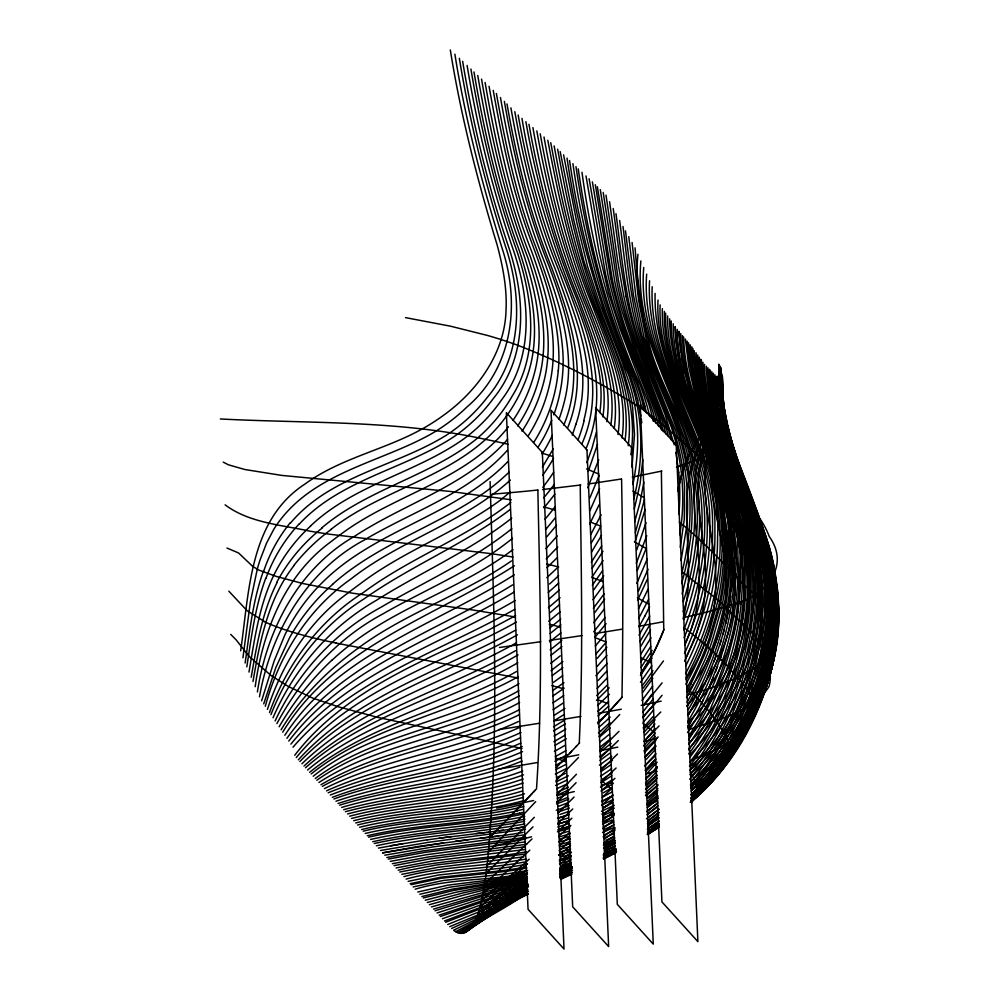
<?xml version="1.0" encoding="UTF-8"?>
<svg xmlns="http://www.w3.org/2000/svg" width="999" height="999" viewBox="0 0 999 999"><rect width="100%" height="100%" fill="white"/><g stroke="black" fill="none" stroke-linecap="round" stroke-linejoin="round"><path stroke-width="1.5" d="M732.866 568.943L733.041 558.029M736.226 562.624L734.677 595.541M660.152 304.895C657.742 352.847 683.266 395.142 700.237 438.286C714.173 472.502 722.527 509.253 722.115 546.303C721.64 592.37 707.704 637.587 686.026 677.959M705.369 585.114C707.791 535.027 683.528 480.294 712.749 434.203L710.913 383.079M513.548 812.974L536.513 788.835C543.206 689.372 539.872 589.597 537.862 490.022M658.029 300.062C655.307 349.088 680.918 392.582 698.413 436.65C712.412 470.854 720.691 507.629 720.192 544.68C719.567 589.672 706.443 633.965 685.576 673.626M655.119 293.406C652.622 379.795 722.427 449.463 717.582 536.987C717.769 581.743 705.806 626.123 685.714 665.946M652.197 286.75C648.164 373.151 717.319 442.657 714.872 529.308C715.883 573.801 704.994 618.244 685.651 658.204M649.575 280.769C644.442 368.718 714.897 439.385 712.524 527.297C713.323 570.754 703.109 614.235 684.49 653.433M637.949 254.27C629.582 339.672 689.834 409.365 700.311 491.171C705.669 534.353 698.863 578.483 684.115 619.23M640.871 260.926C632.767 348.489 698.413 419.093 703.983 504.27C707.292 546.952 699.425 590.159 683.803 629.87M643.743 267.47C636.413 353.434 701.335 422.627 706.493 506.481C710.077 551.186 701.473 596.54 684.115 637.749M646.653 274.126C640.272 362.013 709.552 432.53 709.752 519.605C711.325 561.788 702.447 604.183 685.601 642.794M698.913 586.962C702.035 536.263 679.72 480.244 710.701 434.365L708.865 383.042M732.642 574.437L732.854 547.102M736.038 573.538L734.065 600.986M579.245 743.268C583.329 657.255 581.193 571.128 580.244 485.077M732.579 574.338L731.405 590.859M642.819 459.602L640.047 484.028L634.303 508.978M625.049 440.334C631.043 395.741 612.799 353.559 596.99 313.037C574.15 258.529 561.5 200.612 550.749 142.695M687.861 589.972C692.195 538.161 673.563 480.207 707.13 434.54L705.294 382.842M732.267 579.82L729.208 607.13M622.04 437.962C628.533 391.446 608.416 347.902 592.395 305.632C570.504 252.635 558.341 196.428 547.802 140.247M628.221 445.704C634.34 400.249 616.096 357.305 599.787 316.071C577.01 261.638 564.872 203.709 554.133 145.904M614.235 428.284C620.092 386.938 603.708 347.714 589.535 309.915C566.033 253.409 551.011 193.931 540.209 133.779M740.971 603.97L741.907 593.056A338.711 334.727 -42.1 0 0 742.669 571.178C744.405 525.524 729.42 481.893 710.701 440.971A434.003 428.896 -42.1 0 1 695.104 394.742L688.811 367.132L685.351 339.036M610.826 425.087C616.72 384.228 600.624 345.379 586.775 307.942C563.249 251.086 547.564 191.433 536.825 130.894M630.819 454.695C638.324 407.043 619.892 361.463 602.335 318.331C579.807 264.236 568.231 206.581 557.629 149.188M528.259 893.905L453.633 930.219A932.979 90.397 86.8 0 0 464.635 932.679A992.881 96.204 86.8 0 0 468.881 929.782L475.349 920.778A514.323 49.838 86.8 0 0 480.044 907.08C487.924 874.187 489.41 840.171 491.67 806.53A360.052 34.89 86.8 0 0 492.195 796.59C497.602 691.62 493.131 586.525 490.109 481.555M617.981 434.515C624.013 393.968 609.228 355.02 594.855 317.969C570.591 259.94 554.92 198.876 544.005 137.013M602.859 416.883C608.928 376.373 592.619 337.862 579.333 300.599C556.043 243.881 539.522 184.678 528.971 124.288M606.855 421.69C612.974 380.244 596.328 340.859 582.504 302.822C559.303 246.503 543.518 187.525 532.904 127.585M599.812 412.512C605.669 372.952 589.635 335.327 576.848 298.863C553.446 241.845 536.451 182.442 525.899 121.703M733.99 600.886L732.517 611.825M730.731 596.191L725.861 623.526M240.647 650.811C249.238 592.544 249.201 520.516 304.583 484.303A165.16 163.212 -42.1 0 1 314.722 477.46C348.788 456.268 388.861 447.877 423.663 428.121A199.788 197.44 -42.1 0 0 443.206 415.534C477.122 391.258 504.745 353.446 506.018 310.564C507.155 288.199 502.797 265.984 497.015 244.493C477.534 180.657 460.864 115.909 450.312 49.95M632.005 467.232L634.502 434.465L632.604 407.342A172.964 170.929 -42.1 0 0 630.144 394.006L622.452 367.857L596.515 299.575L583.903 261.126L573.826 220.329L560.177 151.598M242.932 657.779L250.337 602.147L257.292 569.143A209.453 206.98 -42.1 0 1 259.915 560.377L266.471 543.294L273.501 529.845A107.33 106.056 -42.1 0 1 279.345 521.166C316.208 471.865 381.056 462.312 431.805 433.603A181.081 178.946 -42.1 0 0 467.008 406.943C513.111 367.495 520.192 303.883 502.422 249.25C482.48 185.315 465.484 120.404 454.882 54.208M245.142 662.986C249.563 632.117 252.784 600.724 263.374 571.191M643.831 482.167L639.972 502.834L634.615 522.127M679.807 534.74L681.318 523.738A225.861 223.202 -42.1 0 0 682.742 496.441A230.382 227.672 -42.1 0 0 678.246 453.109A224.688 222.053 -42.1 0 0 671.253 426.885L641.058 350.661A387.699 383.129 -42.1 0 1 626.036 296.528M733.278 606.306L731.58 617.207M246.79 666.882C251.486 637.1 255.045 606.768 265.697 578.371M255.195 686.713C262.562 631.805 284.653 575.661 330.632 541.97A255.095 252.085 -42.1 0 1 340.547 534.502C393.756 494.33 466.034 480.931 508.454 426.76M248.988 672.077C254.233 641.108 258.616 609.49 271.341 580.506A163.624 161.701 -42.1 0 1 310.614 526.048M251.199 677.285C256.768 645.067 262.225 612.15 277.01 582.629M252.984 681.518C258.691 648.226 265.172 614.26 281.618 584.353A146.641 144.917 -42.1 0 1 289.235 572.04L293.768 565.809M677.821 490.721L681.118 476.548L685.801 462.762A130.007 128.471 -42.1 0 1 686.9 460.064L687.275 459.178A122.315 120.879 -42.1 0 1 701.698 433.991M680.244 547.327L684.228 519.855L684.577 487.2A234.278 231.518 -42.1 0 0 673.164 428.571L642.819 352.36A341.695 337.674 -42.1 0 1 636.925 334.565C624.812 295.317 621.578 254.158 615.971 213.674M257.392 691.92C266.845 629.432 298.726 568.244 354.882 536.088C403.109 504.507 461.238 487.35 502.21 445.267A143.431 141.733 -42.1 0 0 507.529 439.335M632.941 484.228C637.986 459.727 639.21 434.328 635.451 409.553A178.784 176.686 -42.1 0 0 632.891 396.241A202.035 199.663 -42.1 0 0 630.119 385.689L622.302 362.387L598.014 298.901L587.524 266.346L576.91 222.914L563.586 154.833M730.469 622.714L731.493 617.107M728.171 612.412L723.001 634.44M644.505 499.425L635.389 532.417M681.081 560.402L686.5 527.622A232.28 229.545 -42.1 0 0 687.587 500.324A239.673 236.85 -42.1 0 0 680.307 446.441A237.05 234.266 -42.1 0 0 675.736 430.819L645.179 354.62A306.006 302.397 -42.1 0 1 639.285 336.838C627.872 299.026 624.75 259.478 619.642 220.504M259.465 696.815C270.779 632.916 305.831 571.278 364.31 539.997C412.537 511.301 468.993 493.331 507.317 450.349M729.258 628.209L730.394 622.614M583.703 420.716C598.176 368.394 575.412 316.908 558.029 268.494C537.45 218.157 524.413 165.122 514.81 111.701M772.09 666.42C792.394 594.293 762.299 523.663 736.675 457.48A423.801 418.818 -42.1 0 1 731.63 441.321L727.522 425.749M645.117 509.415L634.914 542.257M596.49 431.843L592.032 448.126L586.8 462.662M727.909 633.678L729.17 628.109M633.753 499.025C640.983 470.629 642.956 440.759 638.299 411.775A185.277 183.092 -42.1 0 0 635.639 398.476M771.715 668.381L766.121 687.412M727.834 633.578L723.276 649.949M695.978 794.992C698.388 786.912 694.243 778.783 690.222 771.99M724.412 628.895L719.717 645.267M681.668 583.528L683.878 575.237A298.489 294.98 -42.1 0 0 687.474 558.853L690.709 537.012A249.738 246.803 -42.1 0 0 687.025 460.976A242.657 239.81 -42.1 0 0 680.057 434.74L672.552 414.335L651.435 364.46L641.645 334.802L633.441 295.242L625.474 230.869M575.911 424.275C593.918 371.89 573.151 318.356 555.294 269.231C534.09 217.42 520.629 162.862 510.901 107.842M597.527 444.33L588.211 471.453M646.028 522.614L636.688 550.062M768.768 678.97C787.637 619.155 776.498 554.445 751.148 498.276M682.117 593.98L690.172 561.088L693.893 533.753A243.007 240.147 -42.1 0 0 694.617 506.468A250.899 247.939 -42.1 0 0 682.504 437L672.976 411.538L653.746 366.72L643.968 337.075L636.038 297.927L628.783 236.688M263.711 703.895L275.761 667.694L289.772 637.35A199.413 197.065 -42.1 0 1 332.63 584.403M261.613 700.774L274.151 660.988L284.727 635.264A187.25 185.04 -42.1 0 1 322.39 582.479C375.449 529.308 455.507 515.796 507.754 461.7M683.279 601.635C694.967 564.772 700.449 525.536 695.541 486.975A257.168 254.133 -42.1 0 0 684.952 439.248L675.449 413.786L653.771 363.099L646.303 339.335L638.623 300.612L632.08 242.507M721.34 639.76L714.035 661.7M598.701 459.765L587.749 487.749M265.297 706.281C278.921 655.831 307.655 609.228 350.899 579.033C400.337 540.059 463.648 522.752 510.364 480.032M767.07 684.577L767.919 681.905M646.753 535.664L636.313 563.324M719.73 660.676L723.189 649.837M709.54 630.456L717.27 603.184A254.832 251.835 -42.1 0 0 723.875 543.144L722.614 521.366L719.617 499.762A278.846 275.562 -42.1 0 0 711.9 468.081C696.016 414.697 660.476 366.246 662.374 308.629M567.694 427.772C589.51 374.475 570.204 317.857 551.448 267.045C530.144 214.685 516.72 159.553 507.005 103.971M721.453 655.219L708.666 688.786M765.771 688.161C782.379 641.957 781.555 590.809 767.731 543.993A298.139 294.63 -42.1 0 0 765.484 536.575L752.572 500.961M683.229 611.575C692.457 585.152 697.839 557.38 699.337 529.433A239.81 236.988 -42.1 0 0 699.225 505.219L698.551 496.166A254.708 251.711 -42.1 0 0 688.573 445.804C679.308 413.786 661.887 384.952 651.748 353.284C641.595 319.056 637.724 283.329 635.077 247.839M766.196 687.012L763.074 695.828M563.798 425.087C585.664 372.415 567.395 316.021 548.851 265.584C527.46 212.849 514.123 157.318 504.358 101.374M581.805 444.105C606.318 389.285 584.702 331.156 564.66 279.096C542.769 226.436 528.071 171.091 518.156 115.01M646.241 548.226L637.325 570.454M663.96 629.358L661.925 634.815M585.963 448.738C606.131 401.873 595.054 350.661 576.823 305.382C552.772 244.892 532.479 182.829 521.977 118.394M764.672 691.246C782.841 641.083 782.891 584.652 765.072 534.378C744.842 479.57 719.143 424.7 719.23 364.985M599.125 475.574L589.81 498.051M716.033 655.893L704.869 684.115M765.197 689.859L760.851 701.086M763.236 696.141C788.498 630.307 777.259 556.368 748.126 493.693M267.407 709.415C282.28 664.023 308.379 621.665 347.527 593.369A390.497 385.901 -42.1 0 1 359.765 584.153C403.546 550.636 456.73 532.542 500.886 499.762M663.486 630.681L654.37 651.336L643.793 669.005M715.509 671.927L717.619 666.271M764.809 690.833C749.35 733.116 725.199 773.076 690.446 802.272L704.869 788.598L718.206 773.775M647.302 558.778L636.825 583.391M724.65 682.717L712.712 710.339A279.021 275.736 -42.1 0 1 688.636 749.899M599.6 488.736L589.934 510.664M763.748 693.693L755.968 712.125M648.001 569.23L638.561 590.871M762.786 697.427C746.94 737.062 724.113 774.837 690.734 802.135C723.313 773.938 746.453 736.55 762.512 696.902M711.812 667.257L707.23 678.471M661.563 635.714L658.116 643.731M269.505 712.549C287.15 663.748 319.355 620.529 363.349 592.532C409.777 557.979 465.397 538.149 510.901 502.422M713.298 677.559L706.156 694.255M647.464 578.97L637.737 599.949M270.916 714.66C289.473 667.669 321.141 625.774 364.223 598.776C410.926 565.796 464.785 544.23 510.227 509.453M599.213 504.595L589.71 524.013M648.026 589.223L638.473 608.853M684.939 644.892L691.583 628.146L695.054 615.796A160.389 158.504 -42.1 0 0 698.825 586.962M759.053 704.994L743.268 735.027M704.782 684.003L696.865 700.374L688.086 715.484M273.014 717.781C293.981 668.943 329.932 627.01 376.136 600.461C420.841 572.202 470.079 551.023 511.775 518.106M601.123 514.785L590.646 534.777M648.551 599.363L638.673 618.581M657.704 644.617L652.409 654.969M706.056 694.155L700.749 705.032M649.612 606.743L644.83 616.196M702.235 689.485L687.999 715.384M755.169 713.536L751.061 721.678M275.112 720.916C297.602 673.239 334.315 632.542 380.831 607.342C424.712 581.53 471.99 560.839 511.838 528.671M684.615 661.238L695.117 638.111L702.122 613.923A165.797 163.836 -42.1 0 0 705.331 585.114M703.421 699.575L697.539 710.913M690.958 683.978L703.908 656.306A344.006 339.96 -42.1 0 0 710.277 639.572L719.755 606.93A264.086 260.976 -42.1 0 0 717.319 482.33M649.75 616.108L638.998 635.114M553.271 448.888L542.382 467.145M743.731 736.625C762.287 703.783 774.487 667.045 775.624 629.145C781.355 571.515 756.892 518.269 736.837 465.959M601.51 535.402L591.433 552.222M649.675 625.062L639.922 641.633M749.6 724.075C734.128 751.86 714.772 777.684 690.809 798.725M276.91 723.601C301.211 678.346 336.8 638.636 382.392 614.198C425.836 589.11 473.351 570.367 512.475 538.324M651.935 655.819L640.908 673.201M650.524 630.057L640.646 646.528M743.318 737.299C729.695 761.912 711.663 783.978 690.384 802.372M603.009 551.211L592.182 568.231M697.452 710.801L687.762 726.935M601.648 545.978L591.271 562.325M688.236 709.69C705.644 680.631 717.869 648.576 725.511 615.621A242.819 239.96 -42.1 0 0 728.508 599.313C734.365 557.355 732.192 513.786 718.681 473.464C700.886 424.475 673.413 377.297 673.201 323.751M650.961 637.787L640.883 654.07M652.16 650.349L641.008 667.494M650.711 646.54L640.621 662.312M603.071 560.589L592.07 577.01M687.612 722.002C713.323 679.208 731.156 630.631 733.903 580.481A341.533 337.512 -42.1 0 0 734.527 561.888C734.652 537.025 731.905 512.062 725.237 488.074A224.288 221.641 -42.1 0 0 719.467 470.317C700.848 425.025 678.221 379.458 677.297 329.433M281.106 729.769C296.641 704.033 317.033 681.43 340.072 662.2A319.792 316.021 -42.1 0 1 356.456 649.412C404.27 613.336 462.45 594.942 511.463 560.914M652.172 657.929L640.484 675.524M537.887 447.49L543.106 438.761A161.064 159.166 -42.1 0 0 551.773 420.279M282.742 732.167C334.465 646.515 434.765 616.982 514.398 565.759M651.773 665.883L640.496 682.292M512.999 420.442L516.396 415.197A154.196 152.372 -42.1 0 0 533.878 375.137C545.729 333.341 535.626 289.398 521.94 249.388C500.811 193.257 487.937 134.528 477.759 75.537M687.662 726.822L690.584 722.314M602.559 570.704L592.307 585.302M603.733 575.786L593.793 589.847M284.84 735.252C337.862 653.446 435.939 624.812 514.235 574.812M663.461 660.938L643.181 688.186M687.499 732.592C722.24 680.282 740.446 616.907 737.874 554.095C739.098 475.724 681.705 411.688 680.756 333.566M688.736 736.001C711.101 703.383 725.661 665.846 733.965 627.297A265.896 262.762 -42.1 0 0 736.775 610.988L739.01 589.198A343.306 339.273 -42.1 0 0 739.76 567.307C745.179 484.577 684.215 417.245 682.467 335.602M688.586 739.809L699.475 722.851A262.15 259.066 -42.1 0 0 708.778 705.794L722.864 672.502A348.364 344.255 -42.1 0 0 728.271 656.081L733.978 634.34A274.625 271.391 -42.1 0 0 737.949 612.549L740.197 590.759A341.346 337.337 -42.1 0 0 740.946 568.881C746.141 486.151 685.601 418.668 683.641 337M643.256 669.817L642.157 671.415M652.871 678.321L642.519 692.657M603.196 585.814L592.981 599.687M604.632 599.263L594.792 612.524M641.046 673.001L641.608 672.215M604.12 593.868L593.344 608.304M687.999 691.795C706.043 666.945 720.441 638.573 724.849 607.904A159.915 158.029 -42.1 0 0 726.073 579.158C725.948 530.681 697.489 480.844 719.33 433.666L717.532 383.216M689.01 744.305L701.46 725.137A263.911 260.801 -42.1 0 0 710.751 708.066L724.787 674.775A305.694 302.098 -42.1 0 0 741.146 603.983M652.584 686.325L641.995 700.411M294.742 755.256C326.723 713.423 372.502 685.401 419.118 662.462A619.48 612.187 -42.1 0 1 436.426 654.02L488.736 629.969L515.596 615.609M604.333 608.94L593.668 622.727M651.91 694.205L643.443 705.306M662.1 682.866L643.905 705.244M286.925 738.323C341.658 661.263 435.389 632.404 512.649 584.865M554.87 494.193L543.98 507.917M605.119 617.507L593.668 631.818M652.921 699.225L642.906 712M704.37 694.243L688.111 713.873M688.686 753.983C717.032 716.196 734.627 670.953 741.995 624.45C752.871 563.336 741.258 500.474 713.86 445.167A445.267 440.022 -42.1 0 1 696.865 391.995L690.996 364.036L688.486 342.769M689.859 757.354C718.681 719.38 736.463 673.701 743.718 626.735C754.657 565.609 742.881 502.797 715.584 447.465A418.731 413.798 -42.1 0 1 709.352 430.319L703.833 412.924A497.864 492.007 -42.1 0 1 698.738 394.255L692.806 366.158L690.197 344.805M606.093 623.638L594.742 637.562M653.783 704.245L642.856 717.744M690.134 761.812C742.794 692.757 761.101 599.512 741.695 515.222A211.601 209.116 -42.1 0 0 737.612 501.061L717.232 449.687M555.232 517.894L545.516 529.757M653.608 709.914L643.219 722.352M689.472 766.258C743.618 696.927 762.736 602.397 742.944 517.007A210.389 207.904 -42.1 0 0 738.885 502.847L718.493 451.473A387.674 383.117 -42.1 0 1 692.919 348.526M719.53 771.877C746.253 738.199 764.784 697.727 771.578 655.194C783.041 593.556 764.472 532.13 739.223 476.373M556.418 525.387L546.728 536.888M288.786 741.058C345.267 666.895 437.075 638.436 514.035 592.107M605.806 633.691L595.329 645.991M690.809 773.463C746.128 703.796 766.295 608.029 746.178 521.603A213.361 210.851 -42.1 0 0 742.12 507.442C726.698 464.81 705.556 423.788 699.238 378.346A307.292 303.671 -42.1 0 1 696.053 352.747M689.872 770.291C744.804 700.749 764.547 605.369 744.567 519.305A211.788 209.291 -42.1 0 0 740.509 505.144L720.104 453.771M696.927 788.361C755.931 715.396 778.084 613.224 751.96 522.764A245.617 242.72 -42.1 0 0 746.003 505.107C727.147 459.94 705.419 414.335 704.532 364.398M606.843 647.277L597.14 658.466M605.806 642.694L595.804 654.12M655.119 719.767L644.03 732.329M652.946 716.658L643.119 727.921M689.685 779.245C747.165 709.452 768.343 611.838 747.914 524.063A214.872 212.337 -42.1 0 0 743.855 509.89C724.974 459.453 700.112 409.877 697.689 354.995M687.062 705.943C717.207 671.69 737.25 626.897 734.39 580.606C733.903 531.156 703.408 482.467 721.778 433.316L719.979 383.129M691.221 781.543C748.713 711.788 769.992 614.123 749.525 526.361A216.533 213.986 -42.1 0 0 745.479 512.187C726.76 461.625 701.186 412.15 699.225 357.105M557.255 535.939L545.866 548.638M606.905 655.444L597.265 666.271M654.932 724.05L645.067 735.039M500.511 423.888C456.568 476.76 383.766 487.912 331.144 529.245M701.485 790.371C761.775 720.167 784.652 618.881 757.03 530.157A307.992 304.358 -42.1 0 0 751.498 514.398C732.629 468.106 711.6 421.216 710.401 370.317M621.977 697.29L620.729 698.751M655.943 753.696L644.542 765.971M607.205 663.398L595.854 675.736M657.117 762.262L646.378 774.088M692.007 790.459C751.285 720.379 774.575 621.241 753.483 531.967A222.377 219.755 -42.1 0 0 749.425 517.794C731.143 466.908 703.783 417.694 702.946 362.262M621.178 698.239L597.777 723.788M690.858 786.026C749.862 716.283 771.777 617.307 751.148 528.658A218.431 215.859 -42.1 0 0 747.102 514.485C728.558 463.798 702.247 414.423 700.749 359.228M690.571 788.136C750.261 718.331 772.614 618.781 751.86 529.67A219.63 217.045 -42.1 0 0 747.814 515.496C729.345 464.747 702.722 415.422 701.41 360.152M620.104 699.475L618.831 700.911M290.884 744.13C348.763 672.964 438.661 645.242 515.197 600.549M296.278 757.554C352.834 688.523 441.346 664.11 516.408 622.077M654.957 736.575L645.079 747.352M655.469 749.325L645.916 759.752M618.206 701.635L616.296 703.783M655.332 768.868L657.142 766.807M657.23 766.907L645.754 778.658M557.742 546.965L546.241 558.928M488.336 852.147L535.676 801.648M654.557 734.04L643.556 745.928M655.694 759.178L645.404 770.304M290.634 522.889C330.569 475.487 395.592 466.67 446.078 435.377A159.478 157.592 -42.1 0 0 463.024 422.814A164.173 162.238 -42.1 0 0 487.262 397.39C522.739 355.869 522.115 297.602 506.143 248.401C485.751 186.313 469.905 122.802 459.328 58.292M655.581 759.078L645.279 770.192M615.659 704.495L612.449 708.054M655.594 745.454L644.917 756.98M606.643 671.353L598.176 680.456M689.085 736.513C722.314 700.774 748.613 656.268 753.246 606.88C757.929 565.796 742.195 526.81 730.556 488.299M611.8 708.766L609.865 710.876M688.885 743.343C724.987 705.331 754.595 657.792 757.617 604.183A165.609 163.661 -42.1 0 0 757.941 588.873C757.642 552.909 743.231 519.542 732.692 485.801A215.222 212.687 -42.1 0 1 729.62 473.701L726.285 455.282L724.038 431.93A331.705 327.809 -42.1 0 1 723.613 408.554L722.452 376.498M692.057 795.941C754.307 727.247 778.608 627.022 756.942 537.137A230.544 227.834 -42.1 0 0 753.234 524.038A304.77 301.186 -42.1 0 0 746.703 505.669M701.623 790.259L690.784 801.722M688.011 728.87L706.93 706.942L719.58 689.31A181.356 179.221 -42.1 0 0 747.539 574.55L746.078 562.862A253.783 250.799 -42.1 0 0 740.396 536.001L727.347 490.859M609.215 711.588L607.255 713.698M607.504 677.659L597.115 688.448M556.243 767.607L556.918 766.882M619.78 714.51L599.063 736.313M486.988 865.883L534.328 817.307M533.179 792.407L535.214 790.221M556.393 767.457L558.566 765.134M558.266 765.446L560.739 762.811M530.819 794.917L532.08 793.581M560.289 763.286L563.661 759.702M292.982 747.202C351.636 679.395 438.861 651.935 514.635 609.415M530.207 795.579L528.346 797.552M562.912 760.501L567.27 755.868M601.336 720.017L603.321 717.906M566.358 756.83L576.51 746.116M569.455 753.558L571.64 751.26M599.35 722.115L600.674 720.716M526.51 799.487L527.734 798.201M660.776 711.987L643.768 729.095M609.203 687.874L596.453 700.386M525.899 800.137L524.1 802.035M575.998 746.653L579.645 742.831M687.924 722.889L703.121 706.168L714.547 691.308A153.996 152.185 -42.1 0 0 722.627 678.246C756.393 620.916 744.792 552.397 725.074 492.669A203.671 201.274 -42.1 0 1 721.503 473.064L720.042 452.085L720.803 435.252A143.182 141.496 -42.1 0 1 722.639 422.677M691.433 798.438C758.728 727.534 782.816 619.605 754.67 526.348A312.387 308.716 -42.1 0 0 748.126 507.979C729.545 463.037 708.928 417.357 707.904 367.807M298.326 759.827C356.531 695.491 441.895 670.878 515.646 630.094M607.105 685.227L596.715 695.654M490.297 836.862L489.66 837.537L492.032 835.064M521.116 805.144L517.607 808.79M657.167 771.278L645.479 782.966M490.934 836.2L501.935 824.874M576.46 774.262L556.868 794.53M492.832 834.24L495.929 831.043M576.086 782.692L557.055 802.334M515.284 811.188L517.02 809.39M556.006 780.669L578.483 757.504M556.755 558.116L546.928 567.644M497.752 829.158L499.55 827.309M512.05 814.51L514.21 812.287M509.89 816.72L512.974 813.561M656.992 775.574L647.077 785.264M511.238 815.346L501.161 825.661M642.607 717.07L652.834 706.193A248.788 245.866 -42.1 0 0 662.037 695.292M653.833 731.493L643.893 741.458M644.43 752.684L653.346 743.206A281.805 278.484 -42.1 0 0 656.193 739.947M657.192 778.134L646.066 788.636M299.163 524.2C340.796 479.333 404.345 469.368 453.908 436.725A159.278 157.405 -42.1 0 0 470.092 424.051A163.436 161.513 -42.1 0 0 493.344 398.501C528.459 355.532 525.199 296.578 508.653 247.04C488.161 186.551 473.101 124.363 462.649 61.351M532.991 826.835L486.101 873.501M690.846 800.948C759.003 730.631 784.902 622.215 756.093 528.658A307.842 304.22 -42.1 0 0 750.549 512.887C731.718 466.783 710.551 420.055 709.415 369.33M700.774 792.544C763.149 731.78 786.825 637.399 767.22 553.371M609.39 694.255L597.552 705.556M558.341 566.92L546.803 577.672M600.087 750.099L618.955 731.368M574.05 797.065L558.004 813.124M658.204 736.925L643.905 750.911M690.072 761.9C726.048 726.223 755.119 681.181 762.549 630.257C772.539 577.971 754.345 526.935 735.464 479.045A217.57 215.01 -42.1 0 1 731.817 466.396C723.663 434.365 722.015 401.111 720.803 368.219M601.036 757.279L618.319 740.584M601.098 770.092L617.482 754.058M532.017 838.923L484.615 884.265M654.407 756.643L645.704 765.122M690.596 801.66C739.46 755.793 768.381 690.334 770.878 623.488C780.669 534.153 713.823 461.238 713.398 373.339M299.875 761.525C359.528 699.562 444.193 675.636 517.47 634.802M656.043 746.265L645.292 756.73M645.829 778.758L649.75 774.949M690.721 769.517C748.963 718.019 782.267 637.2 765.858 559.777M691.071 776.635C752.547 721.728 788.298 637.999 766.708 555.794M558.616 575.699L549.55 584.04M690.396 785.052C756.293 727.572 792.219 637.275 767.731 550.961M690.496 766.433C739.51 722.776 770.404 658.378 767.894 592.207C767.394 560.814 758.129 530.394 746.303 501.573C727.747 460.364 722.077 414.81 720.891 370.042M690.684 787.899C747.489 735.826 786.85 659.228 774.425 580.519M691.67 800.611C760.926 732.504 787.212 625.074 758.466 532.467A278.933 275.649 -42.1 0 0 754.882 521.928C735.714 473.526 713.149 424.9 711.9 371.84M608.666 706.168L597.976 715.883M557.729 823.388L572.764 808.953M690.009 774.6C736.525 731.118 773.338 671.603 771.303 605.869A247.128 244.218 -42.1 0 0 769.717 578.471L766.37 557.367M558.191 831.106L571.878 818.193M691.033 781.38C741.221 735.826 777.459 671.078 773.463 601.61M691.171 791.021C744.23 740.808 784.44 669.542 776.56 594.343A255.856 252.834 -42.1 0 0 772.851 567.395L767.944 546.366A286.426 283.054 -42.1 0 0 765.771 538.948C747.177 484.178 720.579 430.706 719.967 371.541M654.445 763.124L645.666 771.428M529.82 850.149L483.054 893.468M696.303 796.99L699.2 794.23M509.053 472.265L499.9 480.569A227.085 224.413 -42.1 0 1 483.653 493.169C435.302 526.873 376.885 544.53 332.555 584.328M608.553 701.56L597.677 711.513M480.044 907.117L527.509 863.748M601.011 782.155L616.096 768.031M614.934 778.333L601.885 790.496M691.283 794.63C730.306 758.541 759.727 711.55 773.101 659.977C791.495 590.709 760.102 523.876 736.663 460.314M691.882 800.599C740.759 756.131 769.555 691.658 772.127 625.824C781.992 536.276 715.197 463.024 714.897 374.85M609.964 722.602L600.811 730.906M529.17 859.165L526.948 861.225A392.295 387.674 -42.1 0 1 517.657 869.542L481.705 900.211M655.943 783.416L645.516 792.744M612.35 787.961L602.847 796.678M301.923 763.798C362.05 705.469 444.73 683.066 516.233 642.931M478.346 912.974L526.523 869.829M559.215 590.109L549.512 598.688M657.117 768.481L645.616 778.845M690.796 798.263L704.532 785.127A276.248 273.002 -42.1 0 0 743.219 734.989M657.629 785.714L645.991 795.928M609.128 712.237L597.552 722.464M331.818 660.376L336.663 655.981A253.259 250.274 -42.1 0 1 351.173 644.03C398.289 607.654 456.343 589.685 504.82 555.519A222.028 219.405 -42.1 0 0 512.949 549.562M556.381 585.252L548.276 592.432M691.72 799.063C722.002 772.502 744.705 738.149 760.614 701.348A228.009 225.324 -42.1 0 0 777.547 590.072L773.75 565.384A263.324 260.215 -42.1 0 0 769.33 547.202C750.561 486.8 718.568 429.058 718.793 364.16M656.867 774.962L645.666 784.877M560.064 597.739L548.439 607.704M657.979 788.586L647.265 797.851M310.539 525.973C354.22 484.415 416.133 472.939 464.348 438.511A158.741 156.868 -42.1 0 0 479.545 425.711A162.263 160.352 -42.1 0 0 501.486 400C534.128 357.242 529.92 300.324 514.073 252.148C492.869 191.446 477.584 128.871 467.107 65.447M477.122 916.533L527.372 872.489M690.908 800.474C741.97 755.806 774.512 689.535 775.162 621.341C781.068 534.602 718.306 462.787 718.119 376.673M692.107 800.723L695.279 797.876M657.504 792.781L647.702 801.036M610.127 727.946L599.562 737.012M570.841 825.399L558.678 836.151M559.502 604.682L550.187 612.574M611.488 796.64L601.585 805.281L613.311 799.425M303.983 766.071C364.223 710.539 445.779 690.446 515.609 650.661M655.781 780.743L645.579 789.535M692.257 800.961C760.776 742.382 792.157 644.73 770.241 557.105M560.127 611.912L548.701 621.353M475.349 920.778L526.548 877.284M658.141 796.028L647.04 805.057M560.776 619.018L550.087 627.797M560.851 624.825L550.187 633.516M609.49 734.165L599.949 742.02M559.165 841.608L569.78 832.529M561.863 646.553L550.711 655.506M658.079 784.789L645.404 795.316M613.024 800.311L602.847 808.915M559.328 845.354L569.68 836.663M305.519 767.769C366.783 713.723 448.626 695.192 518.069 654.857M560.926 632.866L549.675 641.87M473.538 924.137L526.498 880.906M611.138 738.311L600.299 746.94M657.317 799.687L647.227 807.704M561.838 640.509L557.991 643.681A298.414 294.892 -42.1 0 1 550.162 649.85M657.954 802.896L646.615 811.663M613.661 805.981L603.246 814.522M559.128 850.474L570.042 841.57M657.879 790.584L648.526 798.076M658.353 798.014L647.802 806.518M562.887 661.538L551.073 670.604M657.155 795.479L647.302 803.408M656.818 803.671L647.227 811.35M657.966 805.706L647.402 814.098M560.289 655.844L550.674 663.373M611.113 743.406L600.237 751.835M613.386 811.638L602.797 820.117M321.915 527.772C367.32 489.26 428.196 476.785 474.8 440.309A151.561 149.775 -42.1 0 0 488.823 427.385A157.904 156.044 -42.1 0 0 512.35 395.829C539.61 351.91 532.455 297.852 516.995 251.348C495.691 192.233 481.306 130.944 470.904 69.031M472.127 926.198L527.397 882.629M313.199 776.235C373.139 728.271 453.558 721.565 519.005 683.741M558.641 855.269L570.579 845.778M307.567 770.029C368.943 718.668 449.587 702.122 517.857 662.749M657.354 807.017L647.065 814.797M614.148 814.997L603.046 823.725M659.053 809.103L646.415 818.805M658.878 809.465L648.551 817.257M659.153 812.649L647.564 821.178M610.639 748.451L599.675 756.693M658.678 812.437L648.101 820.479M562.899 667.607L552.372 675.499M560.776 856.692L569.68 849.774M613.473 820.366L602.697 828.633M658.865 815.097L647.439 823.638M309.628 772.302C369.031 724.263 446.178 709.677 512.287 673.913A298.414 294.892 -42.1 0 0 516.608 671.44M470.267 928.408L528.071 884.864M611.738 756.33L599.425 765.172M562.662 675.699L553.446 682.392M609.827 753.221L600.012 760.401M571.465 852.334L559.415 861.388M658.304 816.72L647.764 824.3M311.139 773.963C371.815 725.249 451.648 713.985 518.419 676.585M466.545 931.63C485.389 916.707 508.141 907.754 526.798 892.544L447.702 924.487M658.928 817.731L648.363 825.311M563.923 682.679L552.472 690.746M564.173 688.136L552.947 695.941M603.533 832.292L613.836 824.625M658.965 818.106L647.627 826.385M315.259 778.496C375.512 733.466 454.158 727.522 518.781 690.746M615.322 827.921L603.134 836.812M612.462 760.351L601.373 768.231M468.394 930.219L528.496 886.712M614.497 831.817L604.507 838.998M571.316 855.881L559.752 864.235M612.187 772.602L602.459 779.195M464.635 932.641L526.198 890.996M611.076 764.635L601.161 771.49M659.078 823.513L647.614 831.418M560.589 866.42L570.904 859.19M613.748 836.25L603.658 843.231M316.833 780.231C377.547 737.449 454.982 731.792 519.205 695.841M462.712 933.203L527.46 891.383M647.976 828.895L659.253 820.903L647.327 829.207M563.723 695.566L552.934 702.834M563.448 702.859L553.034 709.652M614.747 837.936L603.583 845.466M657.692 825.786L647.552 832.442M613.374 783.403L601.011 790.971M461.438 933.328L487.637 916.12L528.459 891.358M615.347 850.736L613.086 852.259A936.837 110.926 -2.5 0 1 605.357 856.88L603.421 857.916M659.028 825.736L648.164 832.804M612.537 779.582L600.474 787.2M658.666 826.76L648.763 833.266M658.716 826.997L648.413 833.541L659.402 826.485M611.788 775.736L600.973 782.766M564.934 708.416L554.42 715.172M570.354 862.337L560.002 869.13M484.965 916.408L504.045 904.607L526.548 892.756M615.247 840.584L603.995 847.851M657.667 827.559L647.814 833.89M658.678 827.197L647.839 834.053M659.09 827.334L647.552 834.59M658.441 826.972L649.475 832.691M659.153 826.21L649.512 832.317M615.421 842.944L604.27 849.987M564.41 720.229L553.546 726.773M318.893 782.492C380.132 742.732 455.856 737.05 519.642 702.534M565.809 729.07L554.008 736.101M571.203 864.41L560.314 871.215M566.296 738.748L555.032 745.354M459.478 933.166L526.336 893.643M649.288 832.567L658.591 826.648A370.217 365.859 -42.1 0 1 647.277 834.14M612.312 787.499L603.359 792.806M614.947 845.454L604.482 851.897M554.233 720.654L564.098 714.547M570.766 866.158L560.551 872.327M565.322 723.9L553.521 730.918M565.397 734.989L553.871 741.708M565.397 745.167L554.383 751.423M604.42 853.983L614.285 848.151M572.015 867.357L560.039 874.35M616.208 849L604.507 855.718M567.07 754.769L554.92 761.375M457.492 932.567L527.934 893.531M320.941 784.752C382.505 748.263 456.156 742.032 519.555 709.627M611.675 792.145L602.322 797.277M613.461 795.204L601.71 801.573M612.25 796.078L601.585 801.473M560.039 875.911L570.254 870.154M565.509 760.152L555.856 765.259M572.552 870.279L560.402 876.885M455.656 931.642L527.759 894.03M565.821 764.46L555.756 769.655M322.39 786.35C384.128 752.21 456.318 745.404 519.48 714.635M571.803 871.99L560.352 877.934M614.335 808.154L601.873 814.11M565.784 768.855L555.319 774.1M614.16 805.231L601.548 811.313M612.824 802.771L602.722 807.879M568.344 775.823L555.943 781.867M565.372 773.388L557.267 777.397M561.925 877.896L571.341 873.238M567.632 783.666L556.855 788.698M613.261 816.77L602.509 821.727M566.858 780.132L555.581 785.451M614.31 813.273L603.458 818.381M616.52 851.373L604.495 857.017M612.712 811.076L603.071 815.596M572.102 874.013L560.739 879.42M324.45 788.598C386.039 757.729 456.243 750.674 518.506 721.49M568.181 790.147L557.017 795.167M568.331 787.249L557.33 792.282M602.647 807.779L608.354 805.082M613.698 822.09L603.221 826.86M615.684 851.335L603.696 856.742M612.012 819.904L602.697 824.113M615.234 829.957L604.507 834.702M611.875 826.023L603.721 829.657M613.349 827.746L602.522 832.517M451.598 928.458L527.959 893.893M520.554 726.922C458.416 755.619 388.823 762.612 326.498 790.858M690.684 788.511C710.739 781.418 740.471 762.687 726.56 737.724C716.32 719.355 703.234 702.122 687.037 688.586M614.447 833.391L603.783 837.974M615.097 851.248L604.495 855.918M657.28 824.1L647.777 828.258M615.197 850.549L605.332 854.857M614.21 850.948L605.069 854.982M615.534 850.524L603.608 855.594M570.566 874.312L560.489 878.695M613.748 836.875L605.881 840.234M613.848 851.435L603.359 855.768L616.158 850.424M520.941 732.542C459.29 760.539 390.621 767.095 328.184 792.794M520.591 737.761L512.612 741.233A385.289 380.744 -42.1 0 1 481.518 752.746C431.568 768.481 379.158 775.699 330.319 795.042M572.052 872.489L561.251 877.147M527.534 894.392L449.75 926.647M614.885 842.294L604.657 846.478M613.011 840.159L605.232 843.381M615.097 846.44L604.682 850.586M615.846 849.3L603.346 854.307M613.186 844.317L603.608 848.126M615.109 850.411L603.883 854.932M571.003 873.7L561.101 877.671M614.048 849.35L604.245 853.183M570.829 873.438L559.865 877.659M527.684 890.509L445.641 922.252M691.932 759.764L710.938 751.972A1114.06 131.905 -2.5 0 0 720.604 747.302L731.568 741.083A969.854 114.835 -2.5 0 0 738.186 736.463L747.652 727.347A1719.304 203.571 -2.5 0 0 750.986 722.826C763.336 705.306 745.903 686.862 734.565 674.288C719.755 656.455 702.035 641.445 683.691 627.409M527.959 889.472L444.48 920.966M571.578 872.427L559.852 876.71M614.435 841.283L603.496 845.204M522.727 771.066C465.134 792.644 402.522 793.119 343.668 809.702M571.028 871.677L560.177 875.499M527.385 888.099L442.42 918.73M571.341 870.953L561.013 874.525M332.367 797.302C381.381 778.87 433.766 772.577 483.666 757.23A361.713 357.455 -42.1 0 0 520.766 743.131M523.551 774.824C466.171 795.741 404.033 795.891 345.404 811.7M556.243 810.264L560.564 808.765A356.668 352.46 -42.1 0 0 569.143 805.569M557.842 812.112L562.162 810.626A380.906 376.423 -42.1 0 0 569.33 808.029M523.139 778.995C466.421 798.838 405.294 798.526 347.54 813.96M570.978 870.079L559.527 873.9M333.903 798.988C383.042 781.218 435.389 775.549 485.277 760.489A347.165 343.082 -42.1 0 0 522.252 746.565M711.35 687.861L739.135 676.885L757.891 666.046A1132.254 134.066 -2.5 0 0 773.051 650.774C781.717 625.749 763.323 601.036 744.879 585.664C723.726 563.748 703.196 541.083 679.27 522.102M559.89 814.485L564.21 813.024A418.169 413.236 -42.1 0 0 568.518 811.513M528.221 886.175L440.372 916.52M572.015 868.718L560.252 872.552M559.315 860.127L571.216 856.168M657.767 801.036L648.251 804.158M572.352 867.856L559.802 871.89M523.064 783.029C466.92 801.935 406.63 801.173 349.6 816.22M528.421 885.151L439.123 915.171M527.609 870.579L490.771 882.379M335.964 801.248C385.227 784.265 437.537 779.295 487.412 764.585M569.88 828.046L557.43 831.805M437.062 912.961L527.859 883.828M557.592 818.231L566.258 815.421A456.056 450.686 -42.1 0 0 569.13 814.435M557.679 818.343L566.346 815.534A461.226 455.794 -42.1 0 0 569.23 814.547M569.705 826.148L558.516 829.595M571.016 867.631L559.89 871.091M572.09 867.02L559.977 870.728M568.881 823.576L557.692 827.01M435.015 910.763L525.861 882.954M558.453 821.066L564.672 819.13A465.946 460.452 -42.1 0 0 568.394 817.919M572.152 866.782L561.063 870.117M521.378 787.499C466.233 804.919 407.405 803.92 351.611 818.443M433.479 909.115L526.898 881.58M522.277 791.033C467.432 807.829 409.078 806.48 353.671 820.703M338.012 803.496C387.425 787.312 439.672 783.041 489.535 768.668M689.16 729.632C716.67 719.068 752.434 713.361 769.068 686.463C772.539 673.314 768.381 658.903 761.438 647.527C755.269 630.469 737.761 622.227 727.247 608.229C712.836 595.017 696.615 583.953 681.693 571.328M524.5 793.843C469.592 810.526 411.188 808.853 355.719 822.964M431.431 906.917L527.072 880.256M429.37 904.707L465.546 894.592L526.323 879.744M568.219 831.43L559.49 834.015M427.31 902.472L463.474 892.844L527.435 878.833M571.216 866.87L560.127 870.117M425.262 900.236L455.344 892.407L525.474 878.708M558.029 823.975L566.733 821.29A460.514 455.094 -42.1 0 0 569.205 820.479M558.129 824.075L566.82 821.39A459.278 453.871 -42.1 0 0 569.305 820.579M423.201 898.001L453.296 890.521L526.585 877.859M339.56 805.194C389.061 789.597 441.271 785.851 491.133 771.727A305.382 301.785 -42.1 0 0 522.027 761.088M421.865 896.54L451.96 889.197L513.036 879.57A449.775 444.48 -42.1 0 0 527.335 876.897M570.891 865.996L559.915 869.105M676.46 467.245C692.619 460.664 714.872 456.955 723.201 439.735C726.91 431.318 726.223 421.828 724.587 413.012M419.805 894.28L449.912 887.187L511.038 878.583A409.827 404.995 -42.1 0 0 526.361 875.886M569.28 867.182L560.189 869.767M568.893 842.045L559.84 844.58M417.757 892.02L447.877 885.164L509.04 877.584A386.838 382.28 -42.1 0 0 527.435 874.487M570.491 843.73L559.415 846.777M523.513 797.264C469.368 812.836 412.1 811.288 357.567 824.999M614.248 814.322L603.109 817.444M570.716 864.984L559.939 867.994M524.537 800.411C470.679 815.484 413.811 813.748 359.628 827.259M656.156 771.091L646.278 773.825M413.149 886.937L443.319 880.469L504.507 874.125A361.563 357.305 -42.1 0 0 525.973 870.778M569.53 846.752L560.451 849.187M341.608 807.442C393.244 792.032 447.689 789.397 499.338 774.063A294.867 291.396 -42.1 0 0 519.98 767.07M570.579 849.15L559.465 852.06M411.101 884.664L441.271 878.246L502.447 871.765A390.247 385.651 -42.1 0 0 526.985 867.944M569.105 864.422L560.988 866.633M569.255 826.772L557.842 829.869M410.189 883.653L440.372 877.259L501.535 870.728A396.203 391.533 -42.1 0 0 523.014 867.519L526.086 866.97M415.209 889.21C451.635 878.046 490.334 880.856 527.397 873.151M408.141 881.368L438.324 875.037L499.475 868.368A430.519 425.449 -42.1 0 0 517.894 865.771L527.097 864.185M570.741 851.885L558.603 854.982M523.201 804.207C470.279 818.006 414.76 816.47 361.675 829.532M523.688 806.53C471.053 819.904 415.921 818.306 363.174 831.18M406.081 879.083C444.93 868.468 485.614 869.292 525.049 861.962M569.767 854.719L560.651 857.017M570.804 857.017L559.652 859.789M531.543 836.825L494.13 846.041M403.883 876.623C443.793 866.058 485.452 866.458 525.924 859.078M569.68 858.441L560.551 860.676M570.704 860.726L559.54 863.448M657.23 738.311L654.745 738.923A631.668 74.788 -2.5 0 1 644.405 741.37M401.835 874.325L438.136 867.307L523.863 856.855M571.316 862.999L561.575 865.384M612.637 782.492L601.261 785.264M399.775 872.027L436.088 865.047L524.875 854.108M398.164 870.229C440.184 859.664 483.828 859.477 526.336 851.86M661.85 471.041L632.242 477.122M522.714 814.148C471.878 825.211 419.318 825.399 368.581 837.174M524.775 816.42C473.901 827.322 421.391 827.796 370.641 839.447M396.116 867.931L432.455 861.038L524.338 849.587M557.192 795.441L568.656 792.869A1827.458 216.383 -2.5 0 0 574.313 791.583M517.47 810.888C467.232 821.715 415.309 821.678 365.222 833.453M519.517 813.161C469.255 823.8 417.382 824.075 367.282 835.738M394.056 865.621L430.407 858.79L525.337 846.74M524.925 819.118C474.612 829.37 422.852 830.394 372.689 841.732M392.345 863.698L428.708 856.917L526.685 844.292M390.284 861.388L426.66 854.669L524.625 841.995M524.637 821.303C474.875 830.993 423.851 832.442 374.3 843.518M533.641 800.549L496.69 808.141M388.224 859.09L424.612 852.422L525.624 839.148M617.794 747.127L599.912 750.711M386.825 857.504L423.214 850.886L525.736 837.312M524.787 823.963C475.586 833.054 425.299 835.027 376.348 845.803M641.183 705.356L658.478 701.735A553.396 65.522 -2.5 0 0 661.188 701.136M384.765 855.206L433.341 846.865L525.212 834.764M382.617 852.796L419.018 846.303L467.932 839.834M382.704 852.896L443.481 842.906M378.409 848.101L402.759 843.705M578.758 754.819L555.407 759.24M662.662 621.89L638.798 626.298M380.557 850.499L429.17 842.207L525.549 829.27M524.937 826.61L512.012 828.908M525.024 826.722L516.421 828.296M621.303 709.215L598.476 713.361M537.412 762.524L498.026 769.255M390.522 845.753L427.023 839.809M517.045 833.541L523.064 832.392M580.943 716.395L553.796 720.928M621.366 479.008L588.011 484.04M622.002 629.183L595.342 633.503M539.597 723.226L499.1 729.582M510.926 834.49L516.958 833.441M582.005 635.589L549.413 640.446M507.692 829.557L512.112 829.008M540.734 641.708L499.463 647.477M507.792 829.657L499.025 830.768M504.795 835.364L510.839 834.377M427.11 839.909L451.448 836.513M503.459 830.281L494.692 831.318M580.819 485.002L542.569 489.535M439.323 838.211L485.039 832.592M504.695 835.251L455.606 841.233M498.551 836.063L480.069 838.273M494.792 831.418L486.75 832.292M488.648 832.167L490.447 831.955M475.911 833.553L486.838 832.379M537.787 490.034L528.121 491.008A207.942 24.625 -2.5 0 1 492.07 494.13M220.354 418.968C308.192 423.539 397.19 420.079 483.641 438.986A1285.126 152.16 -2.5 0 1 508.041 444.243M512.999 557.08L508.454 556.318A611.351 72.39 -2.5 0 0 489.048 553.409L329.383 534.203A666.882 78.958 -2.5 0 1 310.364 531.243C281.568 524.875 249.263 523.001 225.1 504.832M405.532 317.632L450.574 326.198L487.687 335.514A1452.084 171.928 -2.5 0 1 521.066 346.566C562.774 362.824 602.497 383.791 640.297 407.704C666.645 426.273 689.672 449.051 714.56 469.468C725.923 478.796 735.726 489.785 744.555 501.51C755.456 511.101 764.16 522.864 769.242 536.525C791.92 568.094 762.549 598.401 730.669 604.994A471.928 55.882 -2.5 0 1 684.502 617.382M511.351 499.825L450.574 491.471L281.73 475.399L244.88 469.518L228.371 464.785L223.239 462.125M515.596 617.045L472.664 609.952L352.172 593.131L302.61 583.478L276.224 576.398L258.953 570.142L252.535 566.258L238.586 552.971L226.985 548.039M335.851 643.056L518.381 678.096M549.225 624.225L560.651 627.122M546.615 563.898L558.653 566.995M551.985 685.689L563.124 688.623M522.015 748.501L377.684 717.369L338.274 706.755L312.687 698.089L288.224 686.4L271.253 675.686L249.263 656.505L236.151 639.872L230.719 634.39M543.556 506.855L555.019 510.014M541.982 453.134L552.497 456.406M597.589 699.675L607.517 703.496M591.221 522.377L600.761 526.173M605.931 641.895L599.487 639.348A1294.679 153.297 -2.5 0 0 596.141 638.086M586.575 468.918L598.838 474.05M640.496 657.442L650.686 662.712M264.211 621.403L247.103 610.689L228.833 591.183M637.362 597.864L649.35 604.507M634.39 541.845L646.128 548.513M632.991 491.096L644.355 497.839M601.298 780.281L612.3 789.872M642.981 723.426L655.094 733.004M703.733 434.565L706.743 441.483M707.13 439.26L713.036 453.009M706.668 441.383L709.665 448.301M700.836 427.734L703.808 434.665M704.258 432.43L707.205 439.373M712.961 452.897L715.908 459.84M709.59 448.201L717.956 468.906M700.911 427.834L691.296 403.446M715.833 459.727L718.706 466.695M701.947 426.748L704.345 432.53M712.449 455.032L720.429 475.861M699.712 421.054L702.035 426.86M746.728 505.656C728.184 460.976 707.292 415.621 706.405 366.283M752.01 499.587C735.501 458.466 721.915 415.472 720.179 370.879M749.65 494.43C733.653 453.796 720.754 411.201 719.355 367.257M746.89 490.472L739.297 470.279M718.631 466.595L721.365 473.588M695.454 409.578L699.787 421.153M753.383 516.545C732.766 470.304 721.303 420.517 721.091 369.742M636.625 380.157C606.468 313.024 588.736 241.533 578.221 168.843M634.79 378.496C604.77 311.101 586.575 239.535 575.973 166.633M754.52 517.095C736.563 472.127 719.63 425.736 717.482 376.835M632.317 376.248C602.634 308.454 583.391 236.913 572.914 163.661M755.644 518.493L736.088 466.321A254.295 251.298 -42.1 0 1 731.131 449.3L725.461 420.841L721.79 386.138M697.627 415.434L693.443 403.783M721.29 473.489L723.863 480.556M739.035 476.61C726.71 443.818 722.964 408.641 721.003 373.901M759.04 522.589L736.226 460.926A356.131 351.935 -42.1 0 1 718.88 373.901M691.221 403.334C682.392 378.646 675.774 352.897 675.199 326.548M736.325 462.437C748.738 500.736 768.518 536.85 773.9 577.185M691.533 397.977L693.531 403.896M723.788 480.444L731.368 508.541M720.354 475.749L722.702 482.892M691.62 398.077L683.104 365.946M683.216 378.434L686.962 390.959M688.099 386.338L689.809 392.22M726.061 487.475L728.945 497.877M722.627 482.779L729.844 514.547L732.779 547.002M644.904 406.281L646.453 412.899M643.006 404.62L644.542 411.251M769.904 555.706L768.156 548.751A347.015 342.932 -42.1 0 0 760.152 523.389C740.596 473.226 720.117 421.89 720.541 367.083M637.699 400.149L640.846 416.108M649.7 416.433L647.777 408.541A273.751 270.529 -42.1 0 0 640.259 385.277C609.877 317.645 592.007 245.617 581.98 172.29M674.25 444.805L665.034 414.398L638.698 348.401A419.418 414.473 -42.1 0 1 623.376 294.293L617.457 259.703L609.577 201.711M653.321 421.278L650.749 410.764A217.869 215.309 -42.1 0 0 648.413 402.922L619.917 328.534L608.478 292.919L599.138 252.535L586.013 175.936M727.272 424.438L722.826 400.562M684.665 372.852L681.83 359.103M567.007 158.054C577.884 232.879 599.063 305.432 628.621 374.912A251.698 248.739 -42.1 0 1 635.701 398.464M569.555 160.477C580.207 234.078 600.187 305.769 629.695 374.013A268.968 265.796 -42.1 0 1 637.787 400.124M680.169 365.871L676.061 339.96L675.287 326.685M626.011 296.528L620.541 263.649L613.236 208.554M493.219 90.41C502.547 141.721 512.762 193.232 531.518 242.083C545.104 278.808 558.329 316.758 558.916 356.343A151.823 150.037 -42.1 0 1 558.279 370.704M489.06 86.326C498.951 142.395 510.651 198.489 531.718 251.573C545.654 290.759 558.091 332.655 551.51 374.613A161.239 159.34 -42.1 0 1 528.384 435.552M485.102 82.48C495.242 141.658 508.279 200.562 530.319 256.568C544.368 297.227 554.92 341.845 543.119 384.44A161.388 159.49 -42.1 0 1 522.015 431.243M481.543 79.108C491.77 139.773 505.631 199.95 527.747 257.48C540.471 295.567 549.6 337.113 539.41 376.935A155.894 154.058 -42.1 0 1 517.644 425.911M496.378 93.494C505.756 145.379 516.471 197.365 535.639 246.641C548.913 282.467 561.788 319.38 563.136 357.917A153.858 152.048 -42.1 0 1 563.086 366.421A161.064 159.166 -42.1 0 1 553.833 414.81M473.976 71.953C484.265 132.442 497.927 192.495 519.143 250.162C533.541 293.331 542.844 342.083 523.613 385.427A154.92 153.097 -42.1 0 1 500.511 423.876M500.462 97.502C510.277 153.996 523.464 210.127 545.004 263.399C560.601 307.63 576.635 355.444 564.098 402.56A176.323 174.251 -42.1 0 1 559.028 419.205M724.287 411.313L724.512 412.587M687.112 469.992L685.177 459.278A237.55 234.753 -42.1 0 0 678.221 433.067L670.704 412.649L647.477 356.88A281.681 278.359 -42.1 0 1 641.608 339.098C630.756 302.485 627.684 264.248 623.001 226.511M727.884 503.758L732.205 536.088M589.11 178.721L605.431 273.314A444.056 438.823 -42.1 0 0 609.889 291.633C620.104 333.354 640.309 371.616 653.046 412.462A186.438 184.253 -42.1 0 1 655.681 422.964M731.293 508.441L734.64 530.032M592.382 181.843L608.091 275.612A436.213 431.081 -42.1 0 0 613.261 296.878C623.413 337.55 642.956 374.937 655.669 414.71A182.692 180.544 -42.1 0 1 658.653 426.511M675.861 452.397L678.721 472.415M595.304 184.715L610.564 277.897A431.431 426.348 -42.1 0 0 616.495 302.135C626.623 341.72 645.529 378.234 658.129 416.958A185.527 183.341 -42.1 0 1 661.463 430.07M597.365 186.738L612.325 279.508A430.207 425.137 -42.1 0 0 619.018 306.718C629.12 345.242 647.464 380.844 659.852 418.544A187.288 185.077 -42.1 0 1 663.261 431.643M600.274 189.61L614.81 281.805A427.147 422.127 -42.1 0 0 622.265 311.963L633.928 347.452L662.312 420.804A189.872 187.637 -42.1 0 1 665.784 433.878M603.196 192.47L617.295 284.091A421.803 416.833 -42.1 0 0 624.662 314.21L636.251 349.712L664.76 423.052A195.167 192.869 -42.1 0 1 668.343 436.113M681.917 359.19L678.97 331.443M606.006 195.142L618.406 280.045A408.341 403.534 -42.1 0 0 623.626 304.133L625.174 310.152A462.999 457.554 -42.1 0 0 634.178 339.835L667.619 426.91A200.25 197.889 -42.1 0 1 671.241 439.81M641.271 418.793L641.77 422.839M722.327 398.401L719.892 366.034M680.856 352.322L679.045 331.531M726.548 527.41L721.728 495.104A254.395 251.398 -42.1 0 0 714.035 467.082C696.902 417.295 666.795 370.292 667.644 315.984M734.552 529.92L736.138 551.798M687.062 341.071L689.472 362.262L695.242 390.134A436.825 431.68 -42.1 0 0 712.437 443.256C731.018 484.228 746.166 527.797 744.405 573.463A314.26 310.564 -42.1 0 1 724.812 682.779M721.64 385.264L725.461 419.268L731.256 447.127A274.051 270.829 -42.1 0 0 736.188 463.936L757.854 522.015A317.27 313.536 -42.1 0 1 767.307 553.359M716.383 376.336C715.846 456.056 771.191 521.977 773.476 600.874M721.553 380.856L720.978 369.18M721.44 380.357L720.916 368.793M735.514 540.784L736.3 562.724M671.203 320.966C671.266 366.933 691.758 408.966 709.178 450.424C723.101 482.842 730.132 518.044 730.119 553.309A301.86 298.301 -42.1 0 1 729.42 575.199L727.035 597.002A245.804 242.907 -42.1 0 1 724 613.324C717.894 640.022 708.353 665.921 695.966 690.334A269.705 266.533 -42.1 0 1 687.05 706.268M669.642 318.781C669.817 397.465 729.932 461.376 728.733 540.596A290.622 287.2 -42.1 0 1 728.296 573.401L727.309 584.34A253.796 250.799 -42.1 0 1 722.814 611.538C716.67 638.249 707.055 664.16 694.555 688.548A289.061 285.652 -42.1 0 1 687 702.185M722.314 378.034L723.576 413.361M722.102 375.162C723.451 407.367 722.602 440.097 730.232 471.665A213.973 211.451 -42.1 0 0 733.466 483.928C756.53 542.02 772.926 608.491 745.291 668.306A174.75 172.69 -42.1 0 1 737.424 684.565L726.797 701.822L714.809 718.231A450.012 444.705 -42.1 0 1 688.823 748.688M721.64 373.426C722.639 405.407 723.313 437.799 731.018 469.031A214.585 212.063 -42.1 0 0 734.465 481.481C757.904 539.285 775.037 604.832 751.011 665.546A160.614 158.729 -42.1 0 1 743.893 681.793L734.04 699L720.754 718.056A401.011 396.278 -42.1 0 1 689.672 755.069M721.615 379.383L723.026 418.818M721.128 380.344L722.639 422.677M720.429 381.693L722.09 428.146C705.232 486.051 744.367 540.734 738.835 598.813A167.22 165.247 -42.1 0 1 737.25 614.472A179.158 177.048 -42.1 0 1 704.32 694.205M714.223 383.141L716.033 433.928C690.172 480.494 716.92 532.917 715.771 582.142M699.65 375.574L701.735 434.016C691.945 447.115 685.039 462.225 680.731 477.972A160.065 158.179 -42.1 0 0 677.772 491.008M665.634 313.187C664.385 367.769 695.466 414.71 712.362 464.785A264.71 261.588 -42.1 0 1 717.582 482.255M664.372 311.426C662.861 368.781 697.477 417.282 713.573 470.367A270.279 267.095 -42.1 0 1 724.899 534.552A258.729 255.682 -42.1 0 1 718.805 605.481L709.265 638.124A319.493 315.734 -42.1 0 1 686.937 687.924M661.375 471.153L663.761 629.919M555.456 758.091A1173.588 138.961 -2.5 0 1 566.046 761.825M711.4 687.861A553.396 65.522 -2.5 0 1 687.362 694.854M592.22 577.572A1642.368 194.468 -2.5 0 1 603.384 581.78M336.064 643.044A1034.652 122.502 -2.5 0 1 263.811 621.428M695.928 794.992A897.514 106.269 -2.5 0 1 691.545 802.497M621.578 478.971A894.517 86.676 86.8 0 1 621.977 697.352M687.737 589.959A156.281 154.445 -42.1 0 1 683.079 618.881M600.312 527.085A214.223 211.701 -42.1 0 1 591.321 542.819M558.641 583.129A214.223 211.701 -42.1 0 1 556.406 585.264M263.674 571.291A154.758 152.934 -42.1 0 1 290.309 522.627M276.673 582.454A171.528 169.505 -42.1 0 1 322.128 528.046M265.909 578.446A158.454 156.593 -42.1 0 1 299.013 524.063M293.644 565.709A190.359 188.112 -42.1 0 1 331.256 529.395M533.741 442.395A151.898 150.112 -42.1 0 0 536.813 437.387A160.814 158.916 -42.1 0 0 558.241 370.704M552.36 435.327A176.323 174.251 -42.1 0 1 542.17 453.921M509.977 492.045A176.323 174.251 -42.1 0 1 500.824 499.675M584.115 420.816A190.784 188.549 -42.1 0 1 578.096 439.835M554.22 484.453A190.784 188.549 -42.1 0 1 543.668 497.852M575.849 424.25A185.677 183.491 -42.1 0 1 572.215 435.114M553.658 472.202A185.677 183.491 -42.1 0 1 542.794 487.275M553.596 458.204A181.818 179.67 -42.1 0 1 542.707 475.237M279.146 726.773A291.421 287.987 -42.1 0 1 331.73 660.289M555.119 506.655A222.028 219.405 -42.1 0 1 545.042 519.168M634.715 378.534A275.249 272.015 -42.1 0 1 643.081 404.607M641.67 407.679A188.611 186.388 -42.1 0 0 640.434 402.385A269.118 265.959 -42.1 0 0 632.23 376.286M636.55 380.182A280.157 276.86 -42.1 0 1 644.979 406.256M678.733 472.415A233.641 230.881 -42.1 0 1 678.87 514.448M644.767 616.171A282.792 279.47 -42.1 0 1 638.885 626.76M521.316 757.454A314.835 311.139 -42.1 0 1 489.547 768.706M687.225 469.967A260.539 257.48 -42.1 0 1 681.643 573.563M522.552 751.673A329.795 325.911 -42.1 0 1 487.425 764.647M610.139 717.132A242.495 239.648 -42.1 0 1 599 727.122M565.759 750.711A242.495 239.648 -42.1 0 1 555.232 756.605M600.811 730.906A212.412 209.902 -42.1 0 1 598.463 732.904M652.909 670.629A326.298 322.452 -42.1 0 1 642.382 685.601M567.469 797.477A271.516 268.319 -42.1 0 1 556.605 801.922M523.314 812.312A271.516 268.319 -42.1 0 1 519.53 813.198M647.677 737.549A256.418 253.396 -42.1 0 1 644.542 740.746M611.575 768.706A256.418 253.396 -42.1 0 1 600.461 776.211M566.495 794.492A256.418 253.396 -42.1 0 1 557.392 798.338M523.101 809.365A256.418 253.396 -42.1 0 1 517.42 810.689M655.232 728.583A239.285 236.463 -42.1 0 1 647.414 737.287M709.477 630.444A316.533 312.812 -42.1 0 1 685.838 684.29M567.057 803.059A293.656 290.197 -42.1 0 1 558.503 806.343M686.5 697.552A281.805 278.484 -42.1 0 0 692.769 686.263L705.556 658.591A354.545 350.362 -42.1 0 0 711.862 641.87L721.278 609.228A266.97 263.823 -42.1 0 0 726.348 527.435M568.843 799A278.883 275.599 -42.1 0 1 556.468 803.97M690.921 683.953A277.185 273.913 -42.1 0 1 686.675 691.72M570.279 833.628A349.026 344.917 -42.1 0 1 559.053 836.95M717.157 449.712A400.999 396.278 -42.1 0 1 691.907 346.865M570.329 838.823A344.905 340.834 -42.1 0 1 559.065 842.057M569.517 836.238A345.904 341.833 -42.1 0 1 559.515 839.148M720.354 453.658A374.063 369.655 -42.1 0 1 694.18 350.674M615.621 849.063A196.853 194.543 -42.1 0 1 603.771 853.633M696.902 788.336A216.396 213.848 -42.1 0 1 691.133 794.979M659.278 823.925A216.396 213.848 -42.1 0 1 647.639 832.005M616.133 851.997A370.217 365.859 -42.1 0 1 604.07 857.891M736.388 462.412A358.429 354.208 -42.1 0 1 718.668 374.613M736.862 465.946A359.34 355.107 -42.1 0 1 718.269 375.786M658.628 825.574A421.653 416.683 -42.1 0 1 648.576 832.529M615.971 852.309A421.653 416.683 -42.1 0 1 603.846 858.69M658.965 826.71A401.648 396.915 -42.1 0 1 648.813 833.503M615.921 852.696A401.648 396.915 -42.1 0 1 603.696 858.828M736.837 460.252A353.184 349.026 -42.1 0 1 719.168 372.739M657.454 827.309A387.824 383.266 -42.1 0 1 647.402 834.015M616.158 852.184A387.824 383.266 -42.1 0 1 605.406 857.579M615.446 851.273A650.799 643.144 -42.1 0 1 603.384 857.966M659.328 823.763A504.495 498.551 -42.1 0 1 648.076 831.53M614.21 852.372A504.495 498.551 -42.1 0 1 603.483 858.241M658.216 825.311A443.494 438.274 -42.1 0 1 648.151 832.292M614.26 852.971A443.494 438.274 -42.1 0 1 603.496 858.715M755.519 518.543A310.964 307.292 -42.1 0 1 766.87 555.744M758.978 522.614A334.74 330.794 -42.1 0 1 767.806 550.948M738.935 470.404A336.863 332.904 -42.1 0 1 720.579 367.657M753.196 516.62A296.253 292.769 -42.1 0 1 766.108 559.727M754.37 517.157A307.542 303.933 -42.1 0 1 766.583 557.317M727.534 490.809A195.966 193.656 -42.1 0 1 722.826 418.793M730.369 488.349A234.927 232.168 -42.1 0 1 723.8 413.374M686.051 679.72A211.963 209.465 -42.1 0 0 692.507 669.005C702.547 650.936 710.002 631.331 713.486 610.913A167.183 165.21 -42.1 0 0 715.734 582.142M659.103 725.911A379.308 374.837 -42.1 0 1 653.721 731.38M676.211 445.03L640.247 405.269L661.925 901.885L697.889 941.645L676.211 445.03M631.58 447.502L595.616 407.729L617.307 904.357L653.271 944.117L631.58 447.502M586.962 449.962L550.998 410.202L572.677 906.817L608.641 946.577L586.962 449.962M542.332 452.435L506.368 412.674L528.059 909.29L564.023 949.05L542.332 452.435"/></g></svg>
